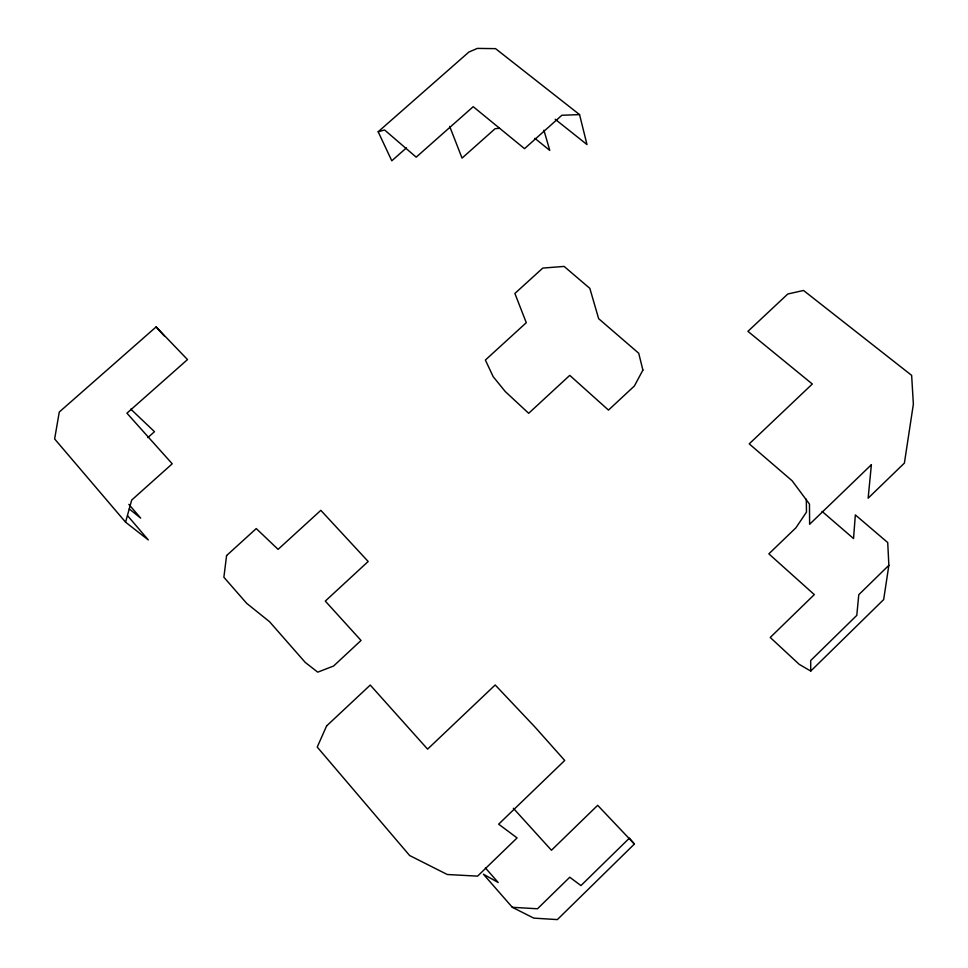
<?xml version="1.0" encoding="UTF-8"?>
<svg xmlns="http://www.w3.org/2000/svg" width="968" height="968" viewBox="0 0 968 968"><rect width="100%" height="100%" fill="white"/><g stroke="black" fill="none" stroke-linecap="round" stroke-linejoin="round"><path stroke-width="1.45" d="M822.038 511.382L853.534 538.547L855.337 514.915L887.716 542.54L888.866 565.3L883.663 599.579L810.76 671.066L799.229 664.363L770.238 637.464L814.306 594.606L768.858 553.853L795.95 527.766L806.477 512.084L806.308 499.222M125.574 522.188L131.684 500.069L172.219 463.805L126.929 413.191L187.502 359.576L156.126 326.906L59.278 412.029L54.631 438.94L125.574 522.188L148.285 539.914L127.764 515.92M512.326 907.306L537.482 908.77L569.753 877.238L580.945 885.587L629.43 838.106L634.379 844.048L557.35 919.6L533.767 918.124L512.326 907.306L483.407 874.213L498.193 882.501L485.416 867.933M888.866 565.3L858.785 594.703L856.789 615.382L810.676 660.551L810.76 671.066M147.838 437.609L154.493 431.692L130.789 409.125M406.463 147.85L391.798 160.797L378.173 131.769L468.839 52.078L477.357 48.4L495.543 48.642L579.554 114.611L586.983 144.559L555.208 119.294M378.173 131.769L384.586 129.966L416.192 157.167L473.219 106.686L524.535 148.661L561.864 115.265L579.554 114.611M499.476 128.284L495.084 128.72L462.051 158.111L449.672 126.385M129.264 508.926L140.687 518.11L128.853 504.364M534.88 138.339L549.764 150.391L543.919 130.244M634.379 844.048L597.679 805.315L551.457 850.255L513.342 808.268M156.126 326.906L164.149 335.836M871.381 464.725L868.139 498.181L904.402 463.091L913.369 404.14L911.638 375.354L803.513 290.461L787.77 294.018L747.913 331.346L812.309 384.006L749.232 443.864L792.126 480.781L809.466 504.098L809.623 524.281L871.381 464.725M226.585 555.559L223.874 577.255L246.671 603.33L269.576 621.746L305.21 662.39L317.722 672.155L333.597 666.02L361.04 640.465L325.296 601.092L368.179 561.488L320.831 510.342L278.094 549.364L256.254 528.576L226.585 555.559M326.615 725.927L317.226 747.066L409.646 855.53L447.276 874.503L477.587 876.137L517.081 837.925L498.653 824.167L564.719 760.461L534.977 727.053L495.192 684.969L427.59 749.135L370.248 685.066L326.615 725.927M642.897 370.103L634.367 386.002L608.485 410.093L569.753 375.366L528.685 413.3L505.308 391.604L493.184 376.685L485.379 360.048L526.277 322.695L514.879 293.461L542.806 268.076L564.114 266.418L589.839 288.367L598.648 318.678L638.723 353.247L642.897 370.103"/></g></svg>
